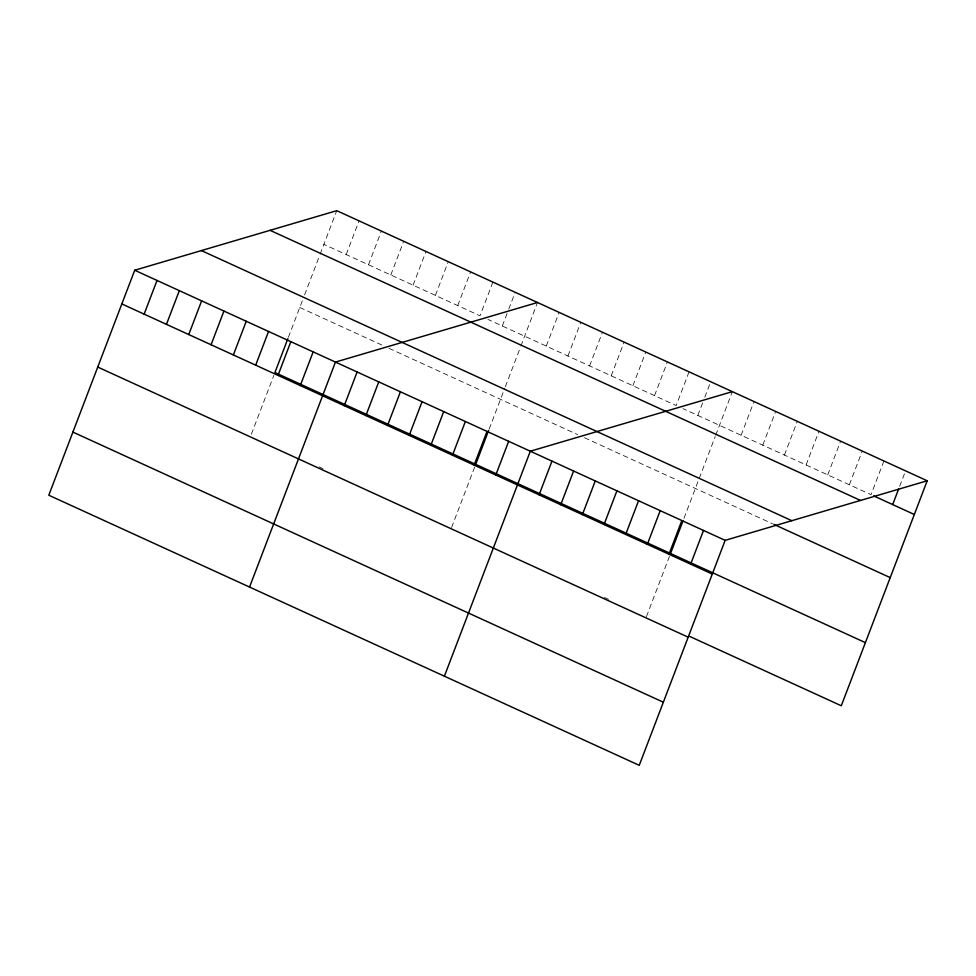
<?xml version="1.0" encoding="UTF-8"?>
<svg xmlns="http://www.w3.org/2000/svg" width="976" height="976" viewBox="0 0 976 976"><rect width="100%" height="100%" fill="white"/><g stroke="black" fill="none" stroke-linecap="round" stroke-linejoin="round"><path stroke-width="0.73" stroke-dasharray="4.88 3.66" d="M251.369 434.247L273.866 375.333M288.396 337.293L302.45 300.474M304.597 294.862L319.591 255.59M320.128 254.187L336.757 210.67M346.187 254.577L359.058 220.869M368.489 264.777L381.36 231.08M390.803 274.976L403.674 241.279M413.104 285.187L425.975 251.479M435.406 295.386L448.277 261.69M457.72 305.598L470.591 271.889M492.892 282.101L480.021 315.797L323.886 244.366M502.323 326.008L508.228 310.551M508.764 309.148L515.194 292.3M451.595 527.491L475.69 464.369M489.147 429.135L504.812 388.106M505.348 386.703L520.354 347.432M520.879 346.029L537.508 302.499M546.279 346.114L559.15 312.405M567.934 356.02L580.805 322.312M589.589 365.915L602.448 332.218M611.232 375.821L624.103 342.125M632.887 385.727L645.758 352.031M654.53 395.634L667.401 361.925M689.056 371.832L676.185 405.54L487.89 319.396M697.828 415.447L702.659 402.807M704.806 397.183L710.699 381.738M646.441 616.625L669.475 556.308M683.993 518.28L715.201 436.565M715.737 435.162L732.354 391.644M741.138 435.247L753.997 401.551M762.781 445.154L775.652 411.457M784.436 455.06L797.307 421.351M806.078 464.966L818.949 431.258M827.733 474.861L840.604 441.164M849.376 484.767L862.247 451.071M883.902 460.977L871.031 494.673L682.944 408.627M899.652 486.329L904.484 473.689M299.778 307.489L382.446 345.309M388.997 348.31L577.658 434.613M584.429 437.712L772.504 523.746M319.067 466.857L323.007 468.663M604.498 597.434L608.548 599.288"/><path stroke-width="1.46" d="M927.2 480.778L336.757 210.67L134.712 270.242L48.8 495.222L639.243 765.33L725.156 540.35L927.2 480.778L841.288 705.758L689.739 636.437M144.143 314.138L157.014 280.441M166.457 324.349L179.328 290.641M188.758 334.548L201.629 300.852M211.072 344.76L223.931 311.051M233.374 354.959L246.245 321.263M255.675 365.17L268.546 331.462M287.871 338.648L274.939 372.527L865.395 642.635M277.989 375.37L290.848 341.673M300.291 385.569L313.162 351.872M249.551 587.064L335.463 362.072L537.508 302.499M344.247 405.687L357.118 371.978M365.89 415.581L378.761 381.884M387.545 425.487L400.416 391.791M409.2 435.394L422.059 401.697M430.843 445.3L443.714 411.591M452.498 455.206L465.369 421.498M474.141 465.113L487.012 431.404M475.69 464.369L488.634 430.489M495.796 475.007L508.667 441.311M444.397 676.197L530.31 451.217L732.354 391.644M539.094 494.82L551.965 461.123M560.749 504.726L573.607 471.018M582.391 514.633L595.262 480.924M604.046 524.527L616.917 490.83M625.689 534.433L638.56 500.737M647.344 544.34L660.215 510.643M668.987 554.246L681.858 520.537M670.549 553.502L682.956 520.989M690.642 564.152L703.513 530.444M892.686 504.58L898.579 489.135M873.74 495.918L914.329 514.486M270.084 230.324L860.527 500.444M201.385 250.576L791.829 520.696M773.858 524.368L890.222 577.609M134.712 270.242L725.156 540.35M121.841 303.939L712.297 574.059M97.734 367.061L688.19 637.182M72.907 432.1L663.351 702.208"/></g></svg>
